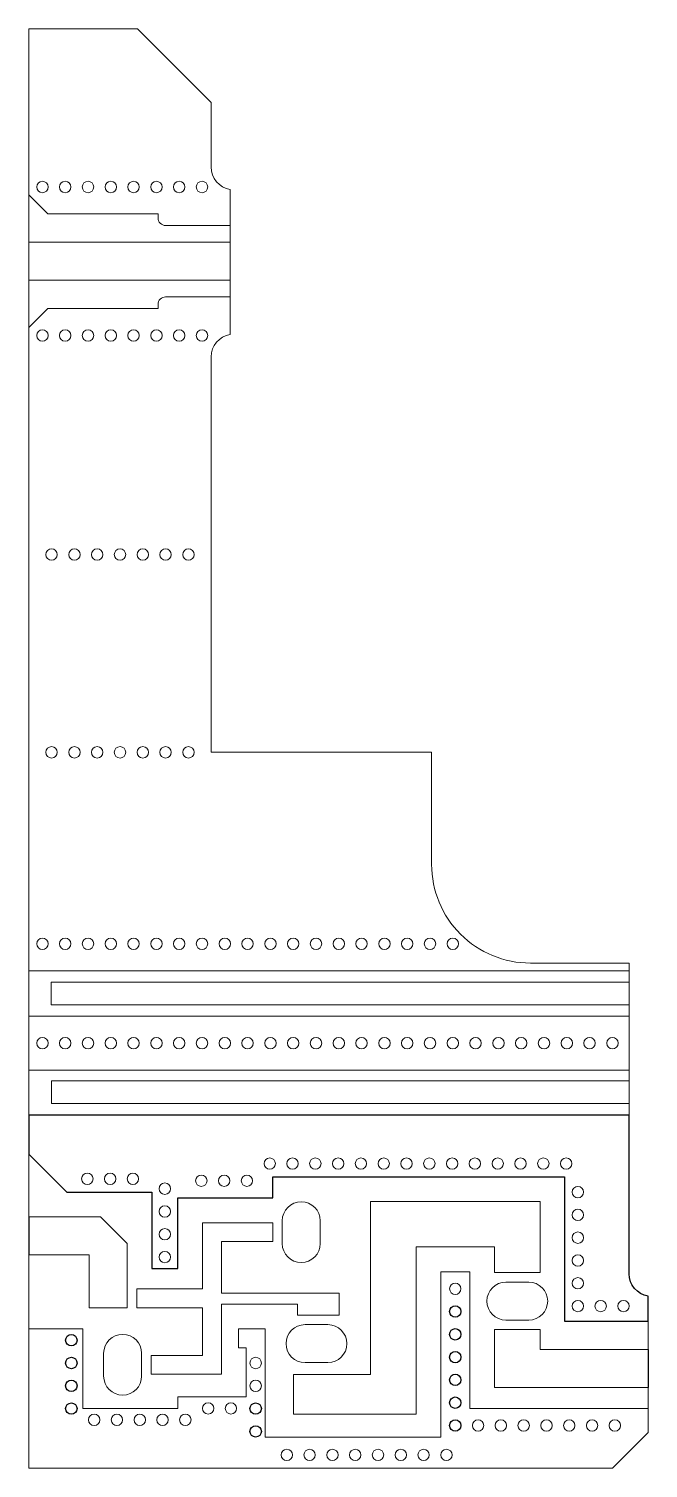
# Model space of a CAD drawing. Extents: x 0.1 to 16.4, y 0.1 to 38.
import ezdxf

# ---------------------------------------------------------------- set-up
doc = ezdxf.new("R2010")
doc.units = 0
doc.header["$MEASUREMENT"] = 0
for name, color, linetype in [('Border', 5, 'CONTINUOUS'), ('DarkBorder', 4, 'CONTINUOUS'), ('Drill', 3, 'CONTINUOUS'), ('Ports', 4, 'CONTINUOUS'), ('Top', 1, 'CONTINUOUS')]:
    doc.layers.add(name, color=color, linetype=linetype)

msp = doc.modelspace()

# ---------------------------------------------------------------- linework, layer by layer
at = {"layer": 'Border', "lineweight": 0}
msp.add_lwpolyline([(15.9, 5.222331), (15.9, 13.4), (13.3, 13.4, -0.414214), (10.7, 16), (10.7, 18.95), (4.9, 18.95), (4.9, 29.361267, -0.365978), (5.4, 29.952875), (5.4, 33.769659, -0.365978), (4.9, 34.361267), (4.9, 36.058579), (2.958579, 38), (0.1, 38), (0.1, 0.1), (15.458579, 0.1), (16.4, 1.041421), (16.4, 4.630723, -0.365978)], format="xyb", close=True, dxfattribs=at)
at = {"layer": 'DarkBorder', "lineweight": 0, "ltscale": 100}
for points in [[(7.77, 6.015), (7.77, 6.615, 1), (6.77, 6.615), (6.77, 6.015, 1), (7.77, 6.015)], [(13.255, 4.99875), (12.655, 4.99875, 1), (12.655, 3.99875), (13.255, 3.99875, 1), (13.255, 4.99875)], [(7.97, 3.88), (7.37, 3.88, 1), (7.37, 2.88), (7.97, 2.88, 1), (7.97, 3.88)], [(3.07, 2.525), (3.07, 3.125, 1), (2.07, 3.125), (2.07, 2.525, 1), (3.07, 2.525)]]:
    msp.add_lwpolyline(points, format="xyb", close=True, dxfattribs=at)
at = {"layer": 'Drill', "lineweight": 0}
for centre in [(0.457976, 33.834848), (1.057976, 33.834848), (1.657976, 33.834848), (2.257976, 33.834848), (2.857976, 33.834848), (3.457976, 33.834848), (4.057976, 33.834848), (4.657976, 33.834848), (0.457976, 29.925152), (1.057976, 29.925152), (1.657976, 29.925152), (2.257976, 29.925152), (2.857976, 29.925152), (3.457976, 29.925152), (4.057976, 29.925152), (4.657976, 29.925152), (0.7, 24.155633), (1.3, 24.155633), (1.9, 24.155633), (2.5, 24.155633), (3.1, 24.155633), (3.7, 24.155633), (4.3, 24.155633), (0.7, 18.95), (1.3, 18.95), (1.9, 18.95), (2.5, 18.95), (3.1, 18.95), (3.7, 18.95), (4.3, 18.95), (0.457976, 13.908848), (1.057976, 13.908848), (1.657976, 13.908848), (2.257976, 13.908848), (2.857976, 13.908848), (3.457976, 13.908848), (4.057976, 13.908848), (4.657976, 13.908848), (5.257976, 13.908848), (5.857976, 13.908848), (6.457976, 13.908848), (7.057976, 13.908848), (7.657976, 13.908848), (8.257976, 13.908848), (8.857976, 13.908848), (9.457976, 13.908848), (10.057976, 13.908848), (10.657976, 13.908848), (11.257976, 13.908848), (0.457976, 11.291152), (1.057976, 11.291152), (1.657976, 11.291152), (2.257976, 11.291152), (2.857976, 11.291152), (3.457976, 11.291152), (4.057976, 11.291152), (4.657976, 11.291152), (5.257976, 11.291152), (5.857976, 11.291152), (6.457976, 11.291152), (7.057976, 11.291152), (7.657976, 11.291152), (8.257976, 11.291152), (8.857976, 11.291152), (9.457976, 11.291152), (10.057976, 11.291152), (10.657976, 11.291152), (11.257976, 11.291152), (11.857976, 11.291152), (12.457976, 11.291152), (13.057976, 11.291152), (13.657976, 11.291152), (14.257976, 11.291152), (14.857976, 11.291152), (15.457976, 11.291152)]:
    msp.add_circle(centre, 0.150647, dxfattribs=at)
at = {"layer": 'Drill', "lineweight": 0, "ltscale": 100}
for centre in [(6.44, 8.12), (7.04, 8.12), (7.64, 8.12), (8.24, 8.12), (8.84, 8.12), (9.44, 8.12), (10.04, 8.12), (10.64, 8.12), (11.24, 8.12), (11.84, 8.12), (12.44, 8.12), (13.04, 8.12), (13.64, 8.12), (14.24, 8.12), (1.64, 7.72), (2.24, 7.72), (2.84, 7.72), (3.68, 7.46), (4.64, 7.67), (5.24, 7.67), (5.84, 7.67), (14.55, 7.37), (3.68, 6.86), (14.55, 6.77), (3.68, 6.26), (14.55, 6.17), (3.68, 5.66), (14.55, 5.57), (11.3225, 4.825), (14.55, 4.97), (14.55, 4.37), (15.15, 4.37), (15.75, 4.37), (6.07, 2.87), (6.07, 2.27), (1.82, 1.375), (2.42, 1.375), (3.02, 1.375), (3.62, 1.375), (4.22, 1.375), (4.82, 1.675), (5.42, 1.675), (11.9225, 1.225), (12.5225, 1.225), (13.1225, 1.225), (13.7225, 1.225), (14.3225, 1.225), (14.9225, 1.225), (15.5225, 1.225), (6.89, 0.45), (7.49, 0.45), (8.09, 0.45), (8.69, 0.45), (9.29, 0.45), (9.89, 0.45), (10.49, 0.45), (11.09, 0.45)]:
    msp.add_circle(centre, 0.15, dxfattribs=at)
at = {"layer": 'Drill', "ltscale": 100}
for centre in [(11.3225, 4.225), (1.219988, 3.469985), (11.3225, 3.625), (11.3225, 3.025), (1.219988, 2.869985), (1.219988, 2.269985), (11.3225, 2.425), (11.3225, 1.825), (1.219988, 1.669985), (6.07, 1.67), (6.07, 1.07), (11.3225, 1.225)]:
    msp.add_circle(centre, 0.15, dxfattribs=at)
at = {"layer": 'Ports', "ltscale": 100}
for points in [[(0.1, 6.72), (0.1, 5.72)], [(16.4, 3.222), (16.4, 2.222)]]:
    msp.add_lwpolyline(points, dxfattribs=at)
at = {"layer": 'Top', "lineweight": 0, "ltscale": 100}
for p, q in [((0.1, 9.4), (0.1, 9.4)), ((0.1, 9.4), (0.1, 9.4)), ((0.1, 9.4), (0.1, 9.4)), ((0.1, 9.4), (0.1, 9.4)), ((0.1, 9.4), (0.1, 9.4)), ((0.1, 9.4), (0.1, 9.4)), ((0.1, 9.4), (0.1, 9.4)), ((0.1, 9.4), (0.1, 9.4)), ((15.9, 9.4), (15.9, 9.397993)), ((15.9, 9.4), (15.9, 9.4)), ((15.9, 9.397993), (15.9, 9.397993)), ((15.9, 9.397993), (15.9, 9.397993)), ((0.1, 8.37), (0.1, 8.37)), ((0.1, 8.37), (0.1, 8.37)), ((16.4, 4.628716), (16.4, 4.628716)), ((16.4, 3.967993), (16.4, 3.967993))]:
    msp.add_line(p, q, dxfattribs=at)
at = {"layer": 'Top', "lineweight": 0}
for points in [[(0.6, 33.126), (3.5, 33.126), (3.5, 33.02, 0.414214), (3.7, 32.82), (5.4, 32.82), (5.4, 33.769659, -0.365977), (4.9, 34.361267), (4.9, 36.058579), (2.958579, 38), (0.1, 38), (0.1, 33.626), (0.6, 33.126)], [(0.1, 30.134), (0.1, 13.2), (15.9, 13.2), (15.9, 13.4), (13.3, 13.4, -0.414214), (10.7, 16), (10.7, 18.95), (4.9, 18.95), (4.9, 29.361267, -0.365977), (5.4, 29.952875), (5.4, 30.94), (3.7, 30.94, 0.414214), (3.5, 30.74), (3.5, 30.634), (0.6, 30.634), (0.1, 30.134)]]:
    msp.add_lwpolyline(points, format="xyb", close=True, dxfattribs=at)
for points in [[(5.4, 31.38), (5.4, 32.38), (0.1, 32.38), (0.1, 31.38), (5.4, 31.38)], [(15.9, 12.9), (0.686096, 12.9), (0.686096, 12.3), (15.9, 12.3), (15.9, 12.9)], [(15.9, 10.582304), (15.9, 12), (0.1, 12), (0.1, 10.582304), (15.9, 10.582304)], [(15.9, 10.3), (0.7, 10.3), (0.7, 9.7), (15.9, 9.7), (15.9, 10.3)], [(5.17, 4.42), (5.17, 2.58), (3.32, 2.58), (3.32, 3.07), (4.67, 3.07), (4.67, 4.32), (2.94, 4.32), (2.94, 4.42), (2.94, 4.82), (4.67, 4.82), (4.67, 6.56), (6.52, 6.56), (6.52, 6.07), (5.17, 6.07), (5.17, 4.71), (8.17, 4.71), (8.17, 4.71), (8.17, 4.71), (8.17, 4.71), (8.27, 4.71), (8.27, 4.71), (8.27, 4.71), (8.27, 4.71), (8.27, 4.13), (7.17, 4.13), (7.17, 4.42), (5.17, 4.42)]]:
    msp.add_lwpolyline(points, close=True, dxfattribs=at)
at = {"layer": 'Top', "ltscale": 100}
msp.add_lwpolyline([(15.9, 9.4), (0.1, 9.4), (0.1, 8.37), (1.1, 7.37), (3.34, 7.37), (3.34, 6.62), (3.34, 5.36), (4.02, 5.36), (4.02, 7.22), (6.52, 7.22), (6.52, 7.77), (14.2, 7.77), (14.2, 3.967993), (16.4, 3.967993), (16.4, 4.628716, -0.365977), (15.9, 5.220324), (15.9, 9.397993)], format="xyb", close=True, dxfattribs=at)
at = {"layer": 'Top', "lineweight": 0, "ltscale": 100}
for points in [[(7.07, 2.57), (9.09, 2.57), (9.09, 7.125), (13.555, 7.125), (13.555, 5.24875), (12.355, 5.24875), (12.355, 5.925), (10.29, 5.925), (10.29, 1.519957), (7.07, 1.519957), (7.07, 2.57)], [(1.99, 6.72), (2.69, 6.02), (2.69, 4.32), (1.69, 4.32), (1.69, 5.72), (0.1, 5.72), (0.1, 6.72), (0.1, 6.72), (1.99, 6.72), (1.99, 6.72)], [(0.099999, 3.769985), (1.519988, 3.769985), (1.52, 1.675), (4.02, 1.675), (4.02, 1.980043), (5.82, 1.980043), (5.82, 1.980043), (5.82, 3.27), (5.62, 3.27), (5.62, 3.77), (6.32, 3.77), (6.32, 3.77), (6.32, 3.77), (6.32, 2.142702), (6.32, 0.92), (10.94, 0.92), (10.94, 2.637647), (10.94, 5.275), (11.705, 5.275), (11.705, 2.637647), (11.705, 1.67), (16.4, 1.67), (16.4, 1.67), (16.4, 1.041421), (15.458579, 0.1), (0.1, 0.1), (0.099999, 3.769983), (0.099999, 3.769985)], [(12.355, 3.74875), (13.555, 3.74875), (13.555, 3.222), (16.4, 3.222), (16.4, 2.222), (12.355, 2.222), (12.355, 3.74875)]]:
    msp.add_lwpolyline(points, close=True, dxfattribs=at)

doc.saveas('drawing.dxf')
